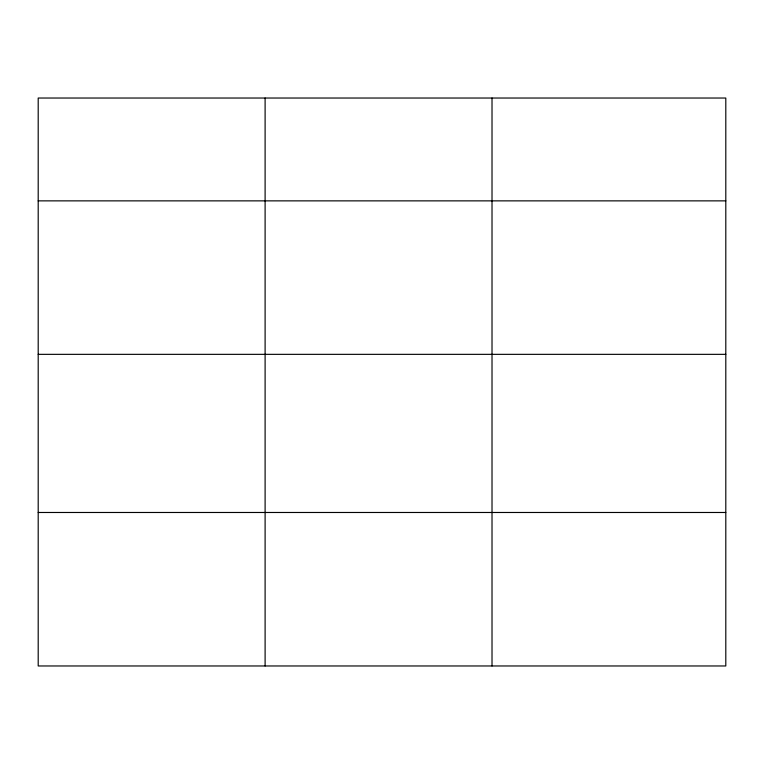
<?xml version="1.0" encoding="UTF-8"?>
<svg xmlns="http://www.w3.org/2000/svg" width="764" height="764" viewBox="0 0 764 764"><rect width="100%" height="100%" fill="white"/><g stroke="black" fill="none" stroke-linecap="round" stroke-linejoin="round"><path stroke-width="1.15" d="M725.8 354.343L725.8 98.031L38.2 98.031L38.2 665.969L725.8 665.969L725.8 354.343L38.2 354.343M38.2 200.865L725.8 200.865M38.2 512.482L725.8 512.482M492.016 98.031L492.016 665.969M265.108 98.031L265.108 665.969"/></g></svg>
